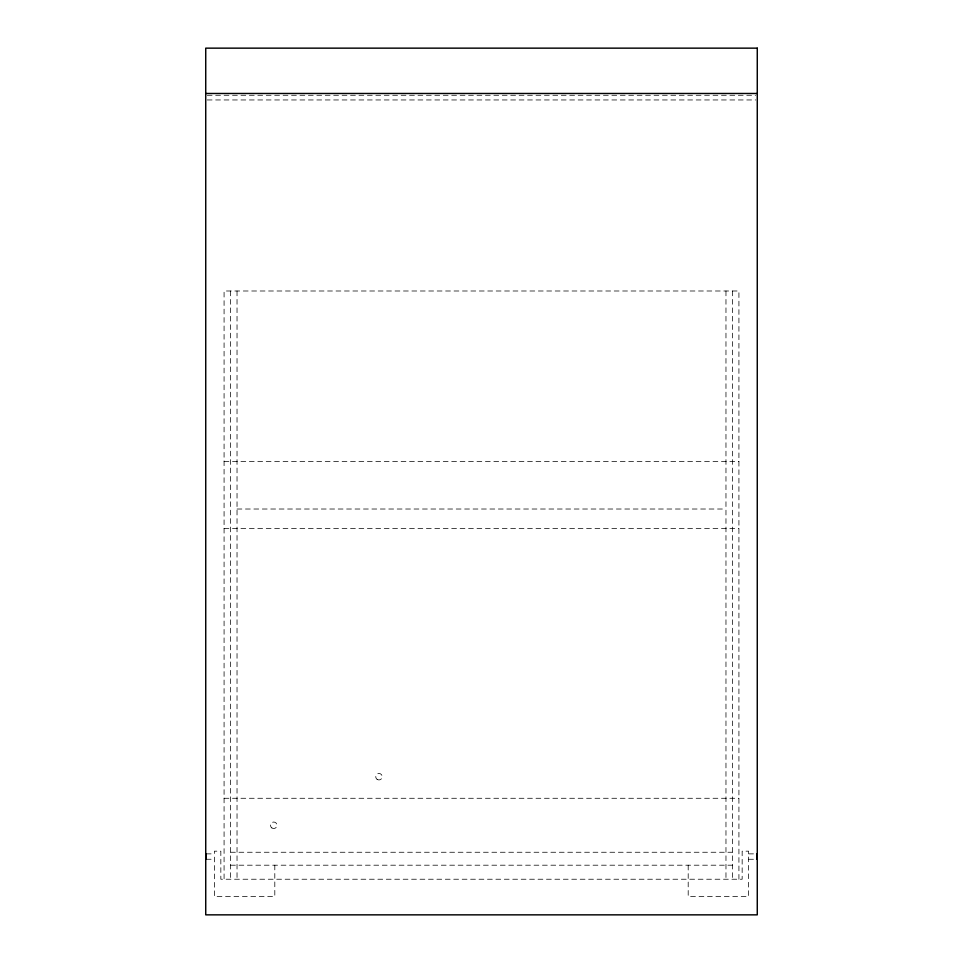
<?xml version="1.0" encoding="UTF-8"?>
<svg xmlns="http://www.w3.org/2000/svg" width="963" height="963" viewBox="0 0 963 963"><rect width="100%" height="100%" fill="white"/><g stroke="black" fill="none" stroke-linecap="round" stroke-linejoin="round"><path stroke-width="0.72" stroke-dasharray="4.82 3.61" d="M207.238 95.265L755.762 95.265M207.238 99.959L755.762 99.959M224.078 461.53L738.922 461.53M237.03 509.018L725.97 509.018M224.078 528.446L738.922 528.446M224.078 798.279L738.922 798.279M230.554 852.255L732.446 852.255M206.275 853.868L214.364 853.868M748.636 853.868L756.725 853.868M206.275 859.261L214.364 859.261M748.636 859.261L756.725 859.261M230.554 865.195L732.446 865.195M738.922 879.231L738.922 290.995L224.078 290.995L224.078 879.231M732.446 290.995L732.446 879.231M725.97 290.995L725.97 879.231M688.196 865.195L688.196 896.505L748.636 896.505L748.636 851.172L742.16 851.172L742.16 879.231L220.84 879.231L220.84 851.172L214.364 851.172L214.364 896.505L274.804 896.505L274.804 865.195M237.03 290.995L237.03 879.231M230.554 290.995L230.554 879.231M377.099 779.344A3.238 3.238 0 0 0 382.191 776.997A3.238 3.238 0 0 0 377.604 773.758A3.238 3.238 0 0 0 377.099 779.344M271.855 827.915A3.238 3.238 0 0 0 276.959 825.568A3.238 3.238 0 0 0 272.373 822.33A3.238 3.238 0 0 0 271.855 827.915"/><path stroke-width="1.44" d="M205.733 93.483L757.267 93.483M756.725 853.868L756.725 859.261M206.275 853.868L206.275 859.261M757.267 48.15L205.733 48.15L205.733 914.85L757.267 914.85L757.267 48.15"/></g></svg>
